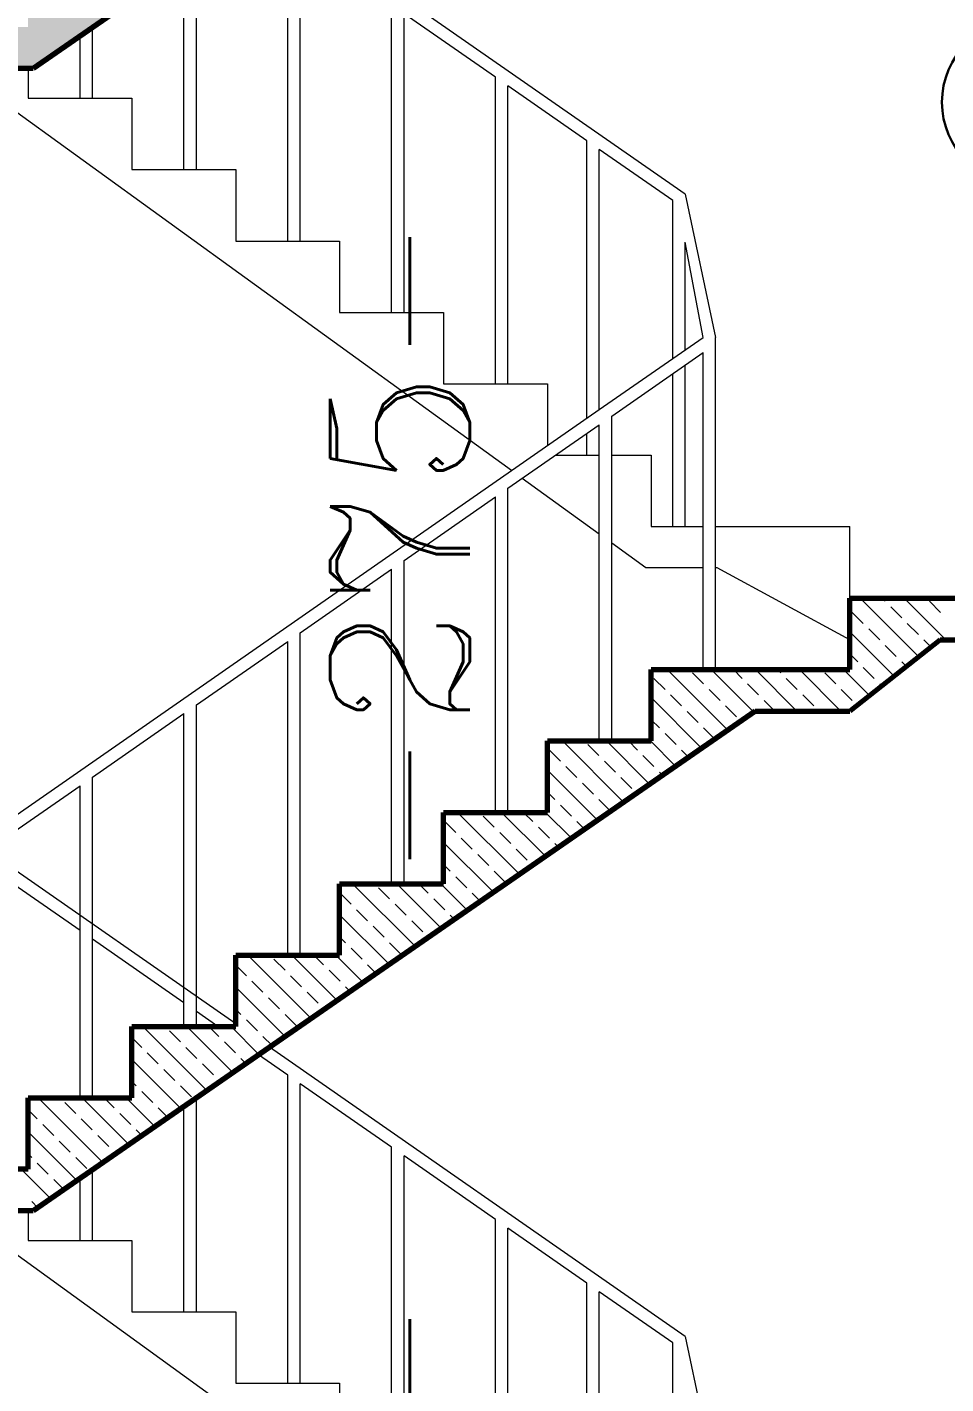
# Model space of a CAD drawing. Header units: millimetres. Extents: x 35860 to 71103, y -11298 to -8385.
# Drawn here: x 39389.4 to 39444.6, y -9574.6 to -9493 of the extents above; entities that cross this region are included whole.
import ezdxf
from ezdxf.enums import TextEntityAlignment as Align

# ---------------------------------------------------------------- set-up
doc = ezdxf.new("R2010")
doc.units = ezdxf.units.MM
doc.header["$MEASUREMENT"] = 0
doc.layers.get('0').update_dxf_attribs({"lineweight": 15})
for name, color, linetype, lineweight in [('02', 2, 'Continuous', 20), ('03_Yazı', 1, 'Continuous', 30), ('07', 3, 'Continuous', 70), ('Merd&Balkon', 40, 'Continuous', 20)]:
    doc.layers.add(name, color=color, linetype=linetype, lineweight=lineweight)
doc.styles.add('C', font='')
doc.styles.add('ROMANC', font='romanc', dxfattribs={"height": 0.11})
doc.styles.get('C').set_extended_font_data('Courier New Tur')

# ---------------------------------------------------------------- blocks, each defined once
blk = doc.blocks.new('DET_NO')
at = {"layer": '03_Yazı'}
blk.add_circle((0, 0), 20, dxfattribs=at)
at = {"layer": '03_Yazı', "style": 'C'}
blk.add_attdef('DET-1', text='', height=12.5, dxfattribs=at).set_placement((-30, 0), align=Align.MIDDLE_RIGHT)

msp = doc.modelspace()

# ---------------------------------------------------------------- hatches: boundary and pattern name
h = msp.add_hatch()
h.set_pattern_fill('ANSI33', color=256, scale=7.5, style=0)
h.set_pattern_definition([(135, (52505.0171, -6929.5944), (1.32582521, 1.32582521), []), (135, (52503.6913, -6929.5944), (1.32582521, 1.32582521), [0.9375, -0.46875])])
h.paths.add_polyline_path([(39358.159, -9357.976), (39285.659, -9357.976), (39285.659, -9367.976), (39279.409, -9367.976), (39279.409, -9357.976), (39254.409, -9357.976), (39254.409, -9332.976), (39256.909, -9332.976), (39256.909, -9355.476), (39279.409, -9355.476), (39389.409, -9355.476), (39389.409, -9351.181), (39395.659, -9351.181), (39395.659, -9346.886), (39401.909, -9346.886), (39401.909, -9342.591), (39408.159, -9342.591), (39408.159, -9338.296), (39414.409, -9338.296), (39414.409, -9334.001), (39420.659, -9334.001), (39420.659, -9329.706), (39426.909, -9329.706), (39426.909, -9325.411), (39433.159, -9325.411), (39438.866, -9325.411), (39438.866, -9321.116), (39455.659, -9321.116), (39455.659, -9323.616), (39455.659, -9326.116), (39450.659, -9326.116), (39450.659, -9323.616), (39444.294, -9323.616), (39438.866, -9327.911), (39433.159, -9327.911), (39389.711, -9357.976), (39364.409, -9357.976), (39364.409, -9367.976), (39358.159, -9367.976)])
h.paths.add_polyline_path([(39449.409, -9289.226), (39449.409, -9286.726), (39455.659, -9286.726), (39499.409, -9286.726), (39499.409, -9274.226), (39504.409, -9274.226), (39541.909, -9274.226), (39541.909, -9276.726), (39504.409, -9276.726), (39504.409, -9286.726), (39504.409, -9299.226), (39498.159, -9299.226), (39498.159, -9289.226), (39455.659, -9289.226), (39455.659, -9299.226), (39449.409, -9299.226)])
h.paths.add_polyline_path([(39449.409, -9357.976), (39449.409, -9355.476), (39455.659, -9355.476), (39455.659, -9365.476), (39498.159, -9365.476), (39498.159, -9355.476), (39504.409, -9355.476), (39526.909, -9355.476), (39526.909, -9332.976), (39529.409, -9332.976), (39529.409, -9357.976), (39504.409, -9357.976), (39504.409, -9367.976), (39498.159, -9367.976), (39455.659, -9367.976), (39449.409, -9367.976)])
h.paths.add_polyline_path([(39450.659, -9392.366), (39444.294, -9392.366), (39438.866, -9396.661), (39433.159, -9396.661), (39389.711, -9426.726), (39364.409, -9426.726), (39364.409, -9436.726), (39358.159, -9436.726), (39358.159, -9426.726), (39285.659, -9426.726), (39285.659, -9436.726), (39279.409, -9436.726), (39279.409, -9426.726), (39254.409, -9426.726), (39254.409, -9401.726), (39256.909, -9401.726), (39256.909, -9424.226), (39279.409, -9424.226), (39389.409, -9424.226), (39389.409, -9419.931), (39395.659, -9419.931), (39395.659, -9415.636), (39401.909, -9415.636), (39401.909, -9411.341), (39408.159, -9411.341), (39408.159, -9407.046), (39414.409, -9407.046), (39414.409, -9402.751), (39420.659, -9402.751), (39420.659, -9398.456), (39426.909, -9398.456), (39426.909, -9394.161), (39433.159, -9394.161), (39438.866, -9394.161), (39438.866, -9389.866), (39455.659, -9389.866), (39455.659, -9392.366), (39455.659, -9394.866), (39450.659, -9394.866)])
h.paths.add_polyline_path([(39449.409, -9426.726), (39449.409, -9424.226), (39455.659, -9424.226), (39455.659, -9434.226), (39498.159, -9434.226), (39498.159, -9424.226), (39504.409, -9424.226), (39526.909, -9424.226), (39526.909, -9401.726), (39529.409, -9401.726), (39529.409, -9426.726), (39504.409, -9426.726), (39504.409, -9436.726), (39498.159, -9436.726), (39455.659, -9436.726), (39449.409, -9436.726)])
h.paths.add_polyline_path([(39438.866, -9458.616), (39455.659, -9458.616), (39455.659, -9461.116), (39455.659, -9463.616), (39450.659, -9463.616), (39450.659, -9461.116), (39444.294, -9461.116), (39438.866, -9465.411), (39433.159, -9465.411), (39389.711, -9495.476), (39364.409, -9495.476), (39364.409, -9505.476), (39358.159, -9505.476), (39358.159, -9495.476), (39285.659, -9495.476), (39285.659, -9505.476), (39279.409, -9505.476), (39279.409, -9495.476), (39254.409, -9495.476), (39254.409, -9470.476), (39256.909, -9470.476), (39256.909, -9492.976), (39279.409, -9492.976), (39389.409, -9492.976), (39389.409, -9488.681), (39395.659, -9488.681), (39395.659, -9484.386), (39401.909, -9484.386), (39401.909, -9480.091), (39408.159, -9480.091), (39408.159, -9475.796), (39414.409, -9475.796), (39414.409, -9471.501), (39420.659, -9471.501), (39420.659, -9467.206), (39426.909, -9467.206), (39426.909, -9462.911), (39433.159, -9462.911), (39438.866, -9462.911)])
h.paths.add_polyline_path([(39449.409, -9495.476), (39449.409, -9492.976), (39455.659, -9492.976), (39455.659, -9502.976), (39498.159, -9502.976), (39498.159, -9492.976), (39504.409, -9492.976), (39526.909, -9492.976), (39526.909, -9470.476), (39529.409, -9470.476), (39529.409, -9495.476), (39504.409, -9495.476), (39504.409, -9505.476), (39498.159, -9505.476), (39455.659, -9505.476), (39449.409, -9505.476)])

# ---------------------------------------------------------------- linework, layer by layer
for p, q in [((39443.007, -9530.884), (39439.49, -9527.366)), ((39440.998, -9527.549), (39440.816, -9527.366)), ((39441.993, -9528.543), (39441.33, -9527.88)), ((39444.641, -9529.866), (39442.141, -9527.366)), ((39444.313, -9528.212), (39443.65, -9527.549)), ((39439.673, -9528.875), (39439.01, -9528.212)), ((39441.527, -9532.055), (39438.866, -9529.394)), ((39440.667, -9529.869), (39440.004, -9529.206)), ((39442.987, -9529.538), (39442.324, -9528.875)), ((39441.661, -9530.863), (39440.998, -9530.201)), ((39443.748, -9530.298), (39443.319, -9529.869)), ((39439.341, -9531.195), (39438.866, -9530.719)), ((39442.267, -9531.469), (39441.993, -9531.195)), ((39431.514, -9535.3), (39427.875, -9531.661)), ((39430.06, -9532.521), (39429.397, -9531.858)), ((39433.081, -9534.215), (39430.527, -9531.661)), ((39432.381, -9532.189), (39431.852, -9531.661)), ((39435.678, -9534.161), (39433.178, -9531.661)), ((39434.701, -9531.858), (39434.504, -9531.661)), ((39438.33, -9534.161), (39435.83, -9531.661)), ((39438.015, -9532.521), (39437.352, -9531.858)), ((39440.047, -9533.226), (39438.481, -9531.661)), ((39440.335, -9532.189), (39439.673, -9531.526)), ((39427.74, -9532.852), (39427.077, -9532.189)), ((39431.055, -9533.515), (39430.392, -9532.852)), ((39433.375, -9533.184), (39432.712, -9532.521)), ((39435.695, -9532.852), (39435.032, -9532.189)), ((39439.01, -9533.515), (39438.347, -9532.852)), ((39440.787, -9532.641), (39440.667, -9532.521)), ((39429.946, -9536.384), (39426.909, -9533.347)), ((39428.735, -9533.847), (39428.072, -9533.184)), ((39434.352, -9534.161), (39433.706, -9533.515)), ((39436.689, -9533.847), (39436.027, -9533.184)), ((39429.729, -9534.841), (39429.066, -9534.178)), ((39432.049, -9534.509), (39431.386, -9533.847)), ((39427.409, -9535.172), (39426.909, -9534.673)), ((39430.723, -9535.835), (39430.06, -9535.172)), ((39425.245, -9539.638), (39421.563, -9535.956)), ((39426.812, -9538.553), (39424.215, -9535.956)), ((39426.083, -9536.498), (39425.541, -9535.956)), ((39428.379, -9537.469), (39426.867, -9535.956)), ((39428.403, -9536.167), (39427.74, -9535.504)), ((39421.442, -9537.161), (39420.78, -9536.498)), ((39423.763, -9536.83), (39423.1, -9536.167)), ((39427.077, -9537.493), (39426.414, -9536.83)), ((39429.163, -9536.926), (39428.735, -9536.498)), ((39423.678, -9540.722), (39420.659, -9537.703)), ((39422.437, -9538.155), (39421.774, -9537.493)), ((39424.757, -9537.824), (39424.094, -9537.161)), ((39423.431, -9539.15), (39422.768, -9538.487)), ((39425.751, -9538.818), (39425.088, -9538.155)), ((39427.596, -9538.011), (39427.409, -9537.824)), ((39421.111, -9539.481), (39420.659, -9539.029)), ((39422.105, -9540.476), (39421.442, -9539.813)), ((39424.426, -9540.144), (39423.763, -9539.481)), ((39415.145, -9541.47), (39414.482, -9540.807)), ((39418.976, -9543.975), (39415.252, -9540.251)), ((39417.465, -9541.139), (39416.802, -9540.476)), ((39420.543, -9542.891), (39417.903, -9540.251)), ((39419.785, -9540.807), (39419.229, -9540.251)), ((39422.11, -9541.806), (39420.555, -9540.251)), ((39422.894, -9541.264), (39422.437, -9540.807)), ((39416.139, -9542.464), (39415.476, -9541.802)), ((39418.459, -9542.133), (39417.796, -9541.47)), ((39420.78, -9541.802), (39420.117, -9541.139)), ((39417.409, -9545.06), (39414.409, -9542.06)), ((39419.454, -9543.127), (39418.791, -9542.464)), ((39421.327, -9542.349), (39421.111, -9542.133)), ((39414.813, -9543.79), (39414.409, -9543.386)), ((39417.134, -9543.459), (39416.471, -9542.796)), ((39415.808, -9544.785), (39415.145, -9544.122)), ((39418.128, -9544.453), (39417.465, -9543.79)), ((39408.847, -9545.779), (39408.184, -9545.116)), ((39412.707, -9548.313), (39408.94, -9544.546)), ((39411.167, -9545.448), (39410.504, -9544.785)), ((39414.274, -9547.229), (39411.592, -9544.546)), ((39413.488, -9545.116), (39412.918, -9544.546)), ((39415.842, -9546.144), (39414.243, -9544.546)), ((39416.625, -9545.602), (39416.139, -9545.116)), ((39412.162, -9546.442), (39411.499, -9545.779)), ((39414.482, -9546.11), (39413.819, -9545.448)), ((39411.14, -9549.398), (39408.159, -9546.417)), ((39409.842, -9546.773), (39409.179, -9546.11)), ((39415.058, -9546.687), (39414.813, -9546.442)), ((39410.836, -9547.768), (39410.173, -9547.105)), ((39413.156, -9547.436), (39412.493, -9546.773)), ((39408.516, -9548.099), (39408.159, -9547.743)), ((39411.83, -9548.762), (39411.167, -9548.099)), ((39413.491, -9547.771), (39413.488, -9547.768)), ((39406.438, -9552.651), (39402.628, -9548.841)), ((39404.87, -9549.756), (39404.207, -9549.094)), ((39408.006, -9551.567), (39405.28, -9548.841)), ((39407.19, -9549.425), (39406.606, -9548.841)), ((39409.573, -9550.482), (39407.932, -9548.841)), ((39409.51, -9549.094), (39408.847, -9548.431)), ((39402.549, -9550.088), (39401.909, -9549.447)), ((39408.184, -9550.419), (39407.521, -9549.756)), ((39410.356, -9549.94), (39409.842, -9549.425)), ((39404.871, -9553.736), (39401.909, -9550.773)), ((39403.544, -9551.082), (39402.881, -9550.419)), ((39405.864, -9550.751), (39405.201, -9550.088)), ((39408.789, -9551.024), (39408.516, -9550.751)), ((39404.538, -9552.077), (39403.875, -9551.414)), ((39406.858, -9551.745), (39406.195, -9551.082)), ((39402.218, -9552.408), (39401.909, -9552.099)), ((39405.533, -9553.071), (39404.87, -9552.408)), ((39407.222, -9552.109), (39407.19, -9552.077)), ((39400.17, -9556.989), (39396.317, -9553.136)), ((39401.737, -9555.904), (39398.969, -9553.136)), ((39400.892, -9553.734), (39400.294, -9553.136)), ((39403.304, -9554.82), (39401.62, -9553.136)), ((39403.212, -9553.402), (39402.549, -9552.74)), ((39396.252, -9554.397), (39395.659, -9553.804)), ((39398.572, -9554.065), (39397.909, -9553.402)), ((39401.887, -9554.728), (39401.224, -9554.065)), ((39404.088, -9554.278), (39403.544, -9553.734)), ((39397.246, -9555.391), (39396.583, -9554.728)), ((39399.566, -9555.06), (39398.903, -9554.397)), ((39398.602, -9558.073), (39395.659, -9555.13)), ((39398.241, -9556.386), (39397.578, -9555.723)), ((39400.561, -9556.054), (39399.898, -9555.391)), ((39402.52, -9555.362), (39402.218, -9555.06)), ((39395.92, -9556.717), (39395.659, -9556.456)), ((39400.953, -9556.447), (39400.892, -9556.386)), ((39396.915, -9557.711), (39396.252, -9557.048)), ((39399.235, -9557.38), (39398.572, -9556.717)), ((39389.954, -9558.706), (39389.409, -9558.161)), ((39393.901, -9561.327), (39390.005, -9557.431)), ((39392.274, -9558.374), (39391.611, -9557.711)), ((39395.468, -9560.242), (39392.657, -9557.431)), ((39394.595, -9558.043), (39393.983, -9557.431)), ((39397.035, -9559.158), (39395.309, -9557.431)), ((39397.819, -9558.616), (39397.246, -9558.043)), ((39393.269, -9559.369), (39392.606, -9558.706)), ((39395.589, -9559.037), (39394.926, -9558.374)), ((39392.334, -9562.411), (39389.409, -9559.487)), ((39390.948, -9559.7), (39390.286, -9559.037)), ((39394.263, -9560.363), (39393.6, -9559.7)), ((39396.252, -9559.7), (39395.92, -9559.369)), ((39391.943, -9560.695), (39391.28, -9560.032)), ((39389.623, -9561.026), (39389.409, -9560.812)), ((39390.617, -9562.02), (39389.954, -9561.357)), ((39392.937, -9561.689), (39392.274, -9561.026)), ((39394.684, -9560.784), (39394.595, -9560.695)), ((39390.766, -9563.496), (39388.997, -9561.726)), ((39391.55, -9562.953), (39390.948, -9562.352)), ((39389.983, -9564.038), (39389.623, -9563.678))]:
    msp.add_line(p, q)
at = {"layer": '02'}
for p, q in [((39428.957, -9503.042), (39403.935, -9485.633)), ((39405.034, -9505.862), (39405.034, -9487.312)), ((39405.784, -9505.862), (39405.784, -9487.834)), ((39399.534, -9501.567), (39399.534, -9488.679)), ((39398.784, -9501.567), (39398.784, -9489.198)), ((39411.284, -9510.157), (39411.284, -9491.66)), ((39412.034, -9510.157), (39412.034, -9492.182)), ((39417.534, -9496.009), (39412.034, -9492.182)), ((39392.534, -9497.271), (39392.534, -9493.523)), ((39393.284, -9497.271), (39393.284, -9493.004)), ((39417.534, -9514.452), (39417.534, -9496.009)), ((39418.284, -9514.452), (39418.284, -9496.53)), ((39423.034, -9499.835), (39418.284, -9496.53)), ((39423.034, -9516.528), (39423.034, -9499.835)), ((39428.207, -9503.434), (39423.784, -9500.357)), ((39423.784, -9516.007), (39423.784, -9500.357)), ((39428.207, -9512.931), (39428.207, -9503.434)), ((39428.957, -9503.042), (39430.784, -9511.661)), ((39430.034, -9511.661), (39428.957, -9505.935)), ((39428.957, -9512.41), (39428.957, -9505.935)), ((39423.784, -9516.007), (39430.034, -9511.661)), ((39430.784, -9531.661), (39430.784, -9511.661)), ((39424.534, -9516.399), (39430.034, -9512.575)), ((39430.034, -9531.661), (39430.034, -9512.575)), ((39428.207, -9523.042), (39428.207, -9513.845)), ((39428.957, -9523.042), (39428.957, -9513.323)), ((39385.742, -9542.458), (39423.784, -9516.007)), ((39424.534, -9535.956), (39424.534, -9516.399)), ((39418.284, -9520.745), (39423.784, -9516.92)), ((39423.784, -9535.956), (39423.784, -9516.92)), ((39412.034, -9525.09), (39417.534, -9521.266)), ((39417.534, -9540.251), (39417.534, -9521.266)), ((39418.284, -9540.251), (39418.284, -9520.745)), ((39412.034, -9544.546), (39412.034, -9525.09)), ((39405.784, -9529.436), (39411.284, -9525.612)), ((39411.284, -9544.546), (39411.284, -9525.612)), ((39405.784, -9548.841), (39405.784, -9529.436)), ((39399.534, -9533.782), (39405.034, -9529.958)), ((39405.034, -9548.841), (39405.034, -9529.958)), ((39393.284, -9538.128), (39398.784, -9534.303)), ((39398.784, -9553.136), (39398.784, -9534.303)), ((39399.534, -9553.136), (39399.534, -9533.782)), ((39393.284, -9557.431), (39393.284, -9538.128)), ((39386.492, -9542.85), (39392.534, -9538.649)), ((39392.534, -9557.431), (39392.534, -9538.649)), ((39401.909, -9552.974), (39386.492, -9542.248)), ((39392.534, -9547.365), (39386.492, -9543.162)), ((39392.534, -9557.431), (39392.534, -9547.365)), ((39398.784, -9551.713), (39393.284, -9547.887)), ((39393.284, -9557.431), (39393.284, -9547.887)), ((39398.784, -9553.136), (39398.784, -9551.713)), ((39400.829, -9553.136), (39399.534, -9552.235)), ((39399.534, -9553.136), (39399.534, -9552.235)), ((39405.034, -9556.062), (39403.277, -9554.839)), ((39428.957, -9571.792), (39403.935, -9554.383)), ((39405.034, -9574.612), (39405.034, -9556.062)), ((39405.784, -9574.612), (39405.784, -9556.584)), ((39411.284, -9560.41), (39405.784, -9556.584)), ((39398.784, -9570.317), (39398.784, -9557.948)), ((39399.534, -9570.317), (39399.534, -9557.429)), ((39411.284, -9578.907), (39411.284, -9560.41)), ((39412.034, -9578.907), (39412.034, -9560.932)), ((39417.534, -9564.759), (39412.034, -9560.932)), ((39392.534, -9566.021), (39392.534, -9562.273)), ((39393.284, -9566.021), (39393.284, -9561.754)), ((39417.534, -9583.202), (39417.534, -9564.759)), ((39418.284, -9583.202), (39418.284, -9565.28)), ((39423.034, -9568.585), (39418.284, -9565.28)), ((39423.034, -9585.278), (39423.034, -9568.585)), ((39428.207, -9572.184), (39423.784, -9569.107)), ((39423.784, -9584.757), (39423.784, -9569.107)), ((39428.957, -9571.792), (39430.784, -9580.411)), ((39428.207, -9581.681), (39428.207, -9572.184))]:
    msp.add_line(p, q, dxfattribs=at)
at = {"layer": '07'}
for p, q in [((39433.159, -9465.411), (39389.711, -9495.476)), ((39389.711, -9495.476), (39364.409, -9495.476)), ((39438.866, -9531.661), (39438.866, -9527.366)), ((39438.866, -9527.366), (39455.659, -9527.366)), ((39444.294, -9529.866), (39438.866, -9534.161)), ((39444.294, -9529.866), (39450.659, -9529.866)), ((39426.909, -9535.956), (39426.909, -9531.661)), ((39426.909, -9531.661), (39433.159, -9531.661)), ((39433.159, -9531.661), (39438.866, -9531.661)), ((39433.159, -9534.161), (39389.711, -9564.226)), ((39433.159, -9534.161), (39438.866, -9534.161)), ((39420.659, -9540.251), (39420.659, -9535.956)), ((39420.659, -9535.956), (39426.909, -9535.956)), ((39414.409, -9544.546), (39414.409, -9540.251)), ((39414.409, -9540.251), (39420.659, -9540.251)), ((39408.159, -9548.841), (39408.159, -9544.546)), ((39408.159, -9544.546), (39414.409, -9544.546)), ((39401.909, -9553.136), (39401.909, -9548.841)), ((39401.909, -9548.841), (39408.159, -9548.841)), ((39395.659, -9557.431), (39395.659, -9553.136)), ((39395.659, -9553.136), (39401.909, -9553.136)), ((39389.409, -9561.726), (39389.409, -9557.431)), ((39389.409, -9557.431), (39395.659, -9557.431)), ((39389.409, -9561.726), (39279.409, -9561.726)), ((39389.711, -9564.226), (39364.409, -9564.226))]:
    msp.add_line(p, q, dxfattribs=at)
at = {"layer": 'Merd&Balkon'}
for p, q in [((39418.496, -9519.683), (39385.047, -9495.476)), ((39389.409, -9495.476), (39389.409, -9497.271)), ((39389.409, -9497.271), (39395.659, -9497.271)), ((39395.659, -9497.271), (39395.659, -9501.567)), ((39395.659, -9501.567), (39401.909, -9501.567)), ((39401.909, -9501.567), (39401.909, -9505.862)), ((39401.909, -9505.862), (39408.159, -9505.862)), ((39408.159, -9505.862), (39408.159, -9510.157)), ((39408.159, -9510.157), (39414.409, -9510.157)), ((39414.409, -9510.157), (39414.409, -9514.452)), ((39414.409, -9514.452), (39420.659, -9514.452)), ((39420.659, -9514.452), (39420.659, -9518.18)), ((39423.784, -9516.007), (39423.784, -9515.956)), ((39423.784, -9518.747), (39423.784, -9516.92)), ((39423.784, -9518.747), (39423.784, -9516.92)), ((39423.034, -9518.747), (39423.034, -9517.442)), ((39421.156, -9518.747), (39423.784, -9518.747)), ((39424.534, -9518.747), (39426.909, -9518.747)), ((39426.909, -9518.747), (39426.909, -9523.042)), ((39423.784, -9523.51), (39419.14, -9520.149)), ((39426.909, -9523.042), (39430.034, -9523.042)), ((39430.784, -9523.042), (39433.159, -9523.042)), ((39433.159, -9523.042), (39438.866, -9523.042)), ((39438.866, -9527.366), (39438.866, -9523.042)), ((39426.592, -9525.542), (39424.534, -9524.053)), ((39428.594, -9525.542), (39426.592, -9525.542)), ((39430.034, -9525.542), (39428.594, -9525.542)), ((39430.876, -9525.542), (39430.784, -9525.542)), ((39438.866, -9529.866), (39430.876, -9525.542)), ((39418.496, -9588.433), (39385.047, -9564.226)), ((39389.409, -9564.226), (39389.409, -9566.021)), ((39389.409, -9566.021), (39395.659, -9566.021)), ((39395.659, -9566.021), (39395.659, -9570.317)), ((39395.659, -9570.317), (39401.909, -9570.317)), ((39401.909, -9570.317), (39401.909, -9574.612)), ((39401.909, -9574.612), (39408.159, -9574.612)), ((39408.159, -9574.612), (39408.159, -9578.907))]:
    msp.add_line(p, q, dxfattribs=at)

# ---------------------------------------------------------------- block references
at = {"layer": '03_Yazı'}
ref = msp.add_blockref('DET_NO', (39449.409, -9497.511), dxfattribs=dict(at, xscale=-0.25, yscale=0.25, zscale=0.25))
ref.add_attrib('DET-1', 'DET- 2', dxfattribs={"height": 3.125, "style": 'C'}).set_placement((39447.276, -9489.68), align=Align.MIDDLE_RIGHT)

# ---------------------------------------------------------------- texts
at = {"layer": '03_Yazı', "style": 'ROMANC'}
for p in [(39415.986, -9544.512), (39415.986, -9609.629)]:
    msp.add_text('-275-', height=8.4, rotation=90, dxfattribs=at).set_placement(p)

doc.saveas('drawing.dxf')
